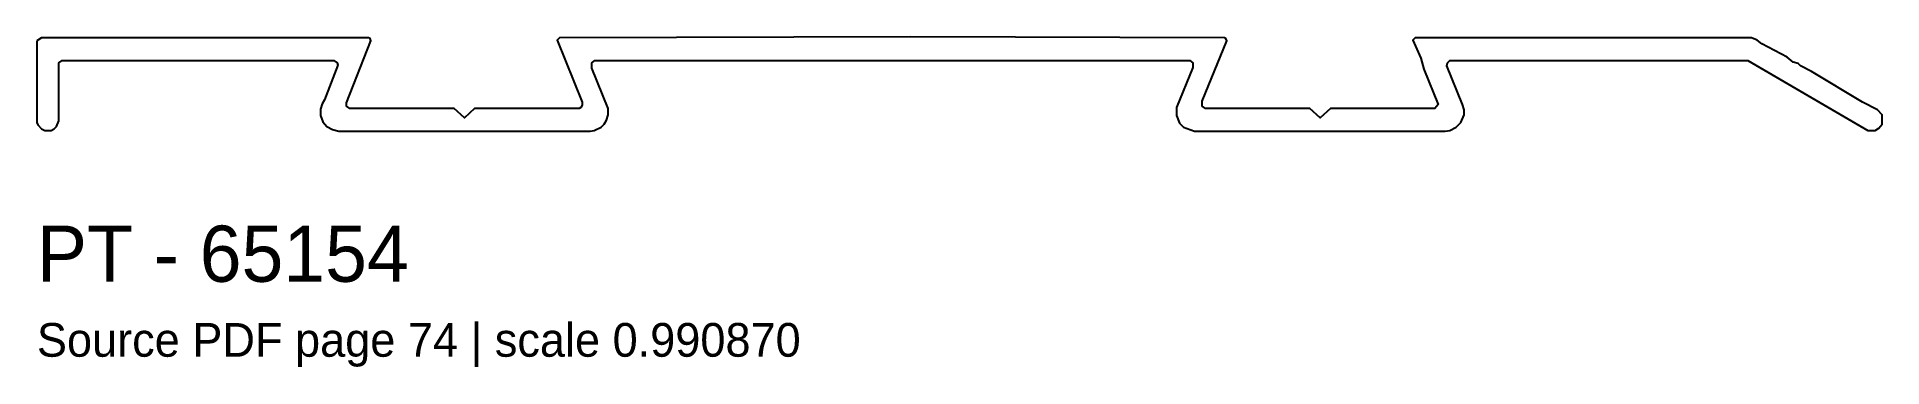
# Model space of a CAD drawing. Header units: millimetres. Extents: x 0 to 98.5, y -12.6 to 5.1.
import ezdxf

# ---------------------------------------------------------------- set-up
doc = ezdxf.new("R2010")
doc.units = ezdxf.units.MM
doc.layers.add('INFO', color=7, linetype='Continuous')
doc.layers.add('PROFILE', color=7, linetype='Continuous')

msp = doc.modelspace()

# ---------------------------------------------------------------- linework, layer by layer
at = {"layer": 'PROFILE'}
msp.add_lwpolyline([(0, 4.866), (0, 0.503), (0.042, 0.378), (0.252, 0.168), (0.419, 0.084), (0.755, 0.084), (0.923, 0.168), (1.049, 0.294), (1.175, 0.587), (1.175, 3.691), (1.342, 3.817), (15.856, 3.817), (16.024, 3.691), (16.066, 3.565), (15.353, 1.72), (15.227, 1.51), (15.143, 1.216), (15.143, 0.881), (15.269, 0.545), (15.478, 0.294), (15.772, 0.126), (16.108, 0.042), (29.531, 0.042), (29.74, 0.084), (30.118, 0.252), (30.286, 0.419), (30.411, 0.629), (30.495, 0.923), (30.495, 1.258), (29.614, 3.398), (29.614, 3.691), (29.782, 3.817), (61.536, 3.817), (61.704, 3.691), (61.704, 3.44), (60.823, 1.3), (60.823, 0.881), (60.991, 0.461), (61.2, 0.252), (61.788, 0.042), (75.169, 0.042), (75.42, 0.084), (75.756, 0.252), (76.008, 0.503), (76.175, 0.923), (76.175, 1.175), (76.092, 1.468), (75.253, 3.524), (75.295, 3.691), (75.42, 3.817), (91.318, 3.817), (97.736, 0.084), (98.114, 0.084), (98.323, 0.21), (98.491, 0.419), (98.491, 0.923), (98.239, 1.175), (97.442, 1.594), (94.716, 3.23), (94.129, 3.524), (94.003, 3.649), (93.751, 3.733), (93.416, 3.985), (92.073, 4.698), (91.822, 4.908), (91.528, 5.034), (73.575, 5.034), (73.449, 4.908), (73.868, 3.943), (74.036, 3.356), (74.791, 1.468), (74.623, 1.258), (69.044, 1.258), (68.499, 0.755), (67.954, 1.258), (62.375, 1.258), (62.207, 1.384), (62.207, 1.636), (63.507, 4.866), (63.466, 4.992), (63.382, 5.034), (46.645, 5.076), (27.895, 5.034), (27.769, 4.908), (29.111, 1.594), (29.111, 1.426), (29.027, 1.3), (28.943, 1.258), (23.364, 1.258), (22.819, 0.755), (22.274, 1.258), (16.695, 1.258), (16.527, 1.384), (16.527, 1.552), (17.827, 4.866), (17.785, 4.992), (17.702, 5.034), (0.252, 5.034)], close=True, dxfattribs=at)

# ---------------------------------------------------------------- texts
at = {"layer": 'INFO'}
for s, height, p in [('PT - 65154', 3, (0, -8)), ('Source PDF page 74 | scale 0.990870', 1.8, (0, -12))]:
    msp.add_text(s, height=height, dxfattribs=at).set_placement(p)

doc.saveas('drawing.dxf')
